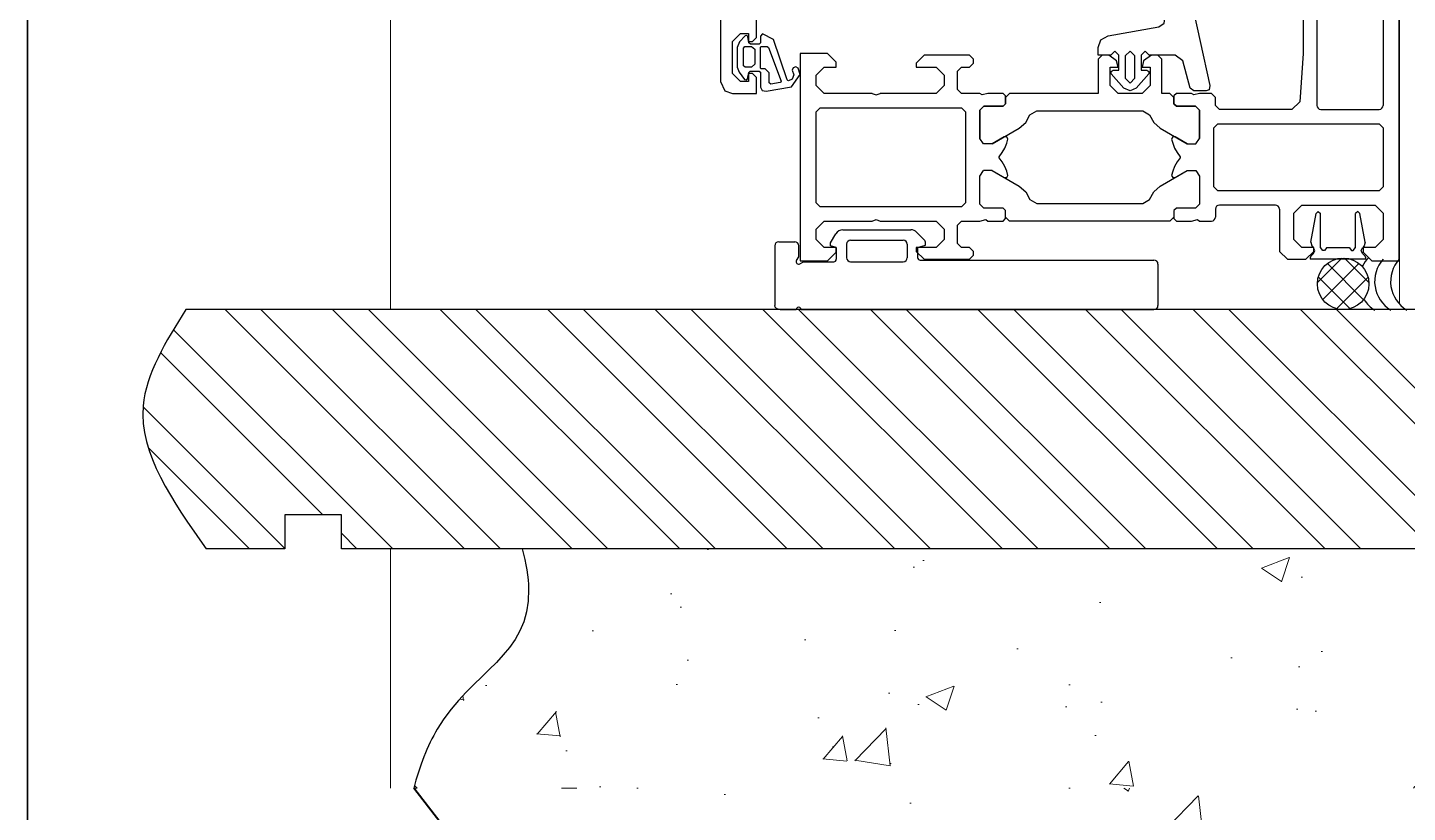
# Model space of a CAD drawing. Header units: millimetres. Extents: x 1251.1 to 1334.1, y 1577.6 to 1641.3.
# Drawn here: x 1271.7596 to 1271.9021, y 1598.16 to 1598.2412 of the extents above; entities that cross this region are included whole.
import ezdxf

# ---------------------------------------------------------------- set-up
doc = ezdxf.new("R2010")
doc.units = ezdxf.units.MM
doc.linetypes.add('AUSGEZOGEN', pattern=[0])
doc.linetypes.add('TRATTOPUNTO', pattern=[1, 0.5, -0.25, 0, -0.25])
for name, color, linetype in [('MONTANTI sezioni - windows structure section', 2, 'Continuous'), ('MURATURA', 140, 'Continuous'), ('STACCIONATA', 35, 'Continuous')]:
    doc.layers.add(name, color=color, linetype=linetype)
for name, color, linetype, lineweight in [('MURATURA sezioni - section wall', 7, 'Continuous', 40), ('PROIEZIONI - projections', 145, 'Continuous', 13), ('PROIEZIONI finissime - fine lines', 251, 'Continuous', 9), ('SEZIONI medie - small section', 2, 'Continuous', 25), ('TRATTEGGIO - hatch', 252, 'Continuous', 20)]:
    doc.layers.add(name, color=color, linetype=linetype, lineweight=lineweight)
doc.styles.get("Standard").update_dxf_attribs({"font": 'Arial.ttf'})

# ---------------------------------------------------------------- blocks, each defined once
blk = doc.blocks.new('224310')
at = {"layer": 'MONTANTI sezioni - windows structure section', "linetype": 'Continuous'}
for p, q in [((1.751989703984947, 1.731448867461154), (1.681982373984937, 1.541461677461143)), ((2.641989093984961, 2.421451307461211), (1.751989703984947, 1.731448867461154)), ((3.281988483984946, 2.651462287461186), (2.641989093984961, 2.421451307461211)), ((5.761984203984952, 2.651462287461186), (3.281988483984946, 2.651462287461186)), ((3.281988483984946, 1.651462287461186), (3.451986643984952, 1.851459237461199)), ((3.451986643984952, 1.851459237461199), (5.681982373984937, 1.851459237461199)), ((5.681982373984937, 1.851459237461199), (5.88197932398495, 1.681461067461214)), ((6.471990923984947, 2.361453747461155), (5.761984203984952, 2.651462287461186)), ((7.221990923984947, 1.651462287461186), (6.471990923984947, 2.361453747461155)), ((1.681982373984937, 1.541461677461143), (1.831991533984962, 1.381458017461227)), ((1.831991533984962, 1.381458017461227), (2.63197932398495, 1.19145557746117)), ((2.63197932398495, 1.19145557746117), (2.781988483984946, 1.031451917461254)), ((2.781988483984946, 1.031451917461254), (2.781988483984946, -0.09853771253881405)), ((3.281988483984946, 0.8514592374611993), (3.281988483984946, 1.651462287461186)), ((3.681982373984937, 0.4514500874611826), (3.281988483984946, 0.8514592374611993)), ((5.541982983984951, 0.4514500874611826), (3.681982373984937, 0.4514500874611826)), ((5.88197932398495, 0.8514592374611993), (5.541982983984951, 0.4514500874611826)), ((5.88197932398495, 1.681461067461214), (5.88197932398495, 0.8514592374611993)), ((6.181982373984937, 1.001453137461226), (6.331991533984962, 1.19145557746117)), ((6.181982373984937, -0.1185419825387726), (6.181982373984937, 1.001453137461226)), ((6.331991533984962, 1.19145557746117), (7.13197932398495, 1.321460457461171)), ((7.13197932398495, 1.321460457461171), (7.271978713984936, 1.44145557746117)), ((7.271978713984936, 1.44145557746117), (7.221990923984947, 1.651462287461186)), ((0.3619903139849612, -0.4785425925388154), (0.2819884839849465, -0.9585383225388568)), ((0.2819884839849465, -0.9585383225388568), (0.8419860339849379, -4.158550522538803)), ((0.7819884839849465, -0.2485468625387739), (0.3619903139849612, -0.4785425925388154)), ((2.651983593984937, -0.2485468625387739), (0.7819884839849465, -0.2485468625387739)), ((1.16197810398495, -1.55854442253883), (1.331991533984962, -1.348537712538814)), ((1.38197932398495, -2.748546862538774), (1.16197810398495, -1.55854442253883)), ((1.331991533984962, -1.348537712538814), (2.581991533984962, -1.348537712538814)), ((5.731985423984952, -1.278545642538802), (1.511984203984952, -2.848537712538814)), ((2.581991533984962, -1.348537712538814), (3.081991533984962, -0.848537712538814)), ((2.781988483984946, -0.09853771253881405), (2.651983593984937, -0.2485468625387739)), ((3.081991533984962, -0.318538932538786), (3.16197810398495, -0.2485468625387739)), ((3.081991533984962, -0.848537712538814), (3.081991533984962, -0.318538932538786)), ((3.16197810398495, -0.2485468625387739), (5.811987263984946, -0.2485468625387739)), ((5.88197932398495, -1.088543202538801), (5.731985423984952, -1.278545642538802)), ((5.811987263984946, -0.2485468625387739), (5.88197932398495, -0.3285486925387886)), ((5.88197932398495, -0.3285486925387886), (5.88197932398495, -1.088543202538801)), ((6.331991533984962, -0.2485468625387739), (6.181982373984937, -0.1185419825387726)), ((7.181982373984937, -0.2485468625387739), (6.331991533984962, -0.2485468625387739)), ((6.741979933984936, -1.888546252538845), (7.481985423984952, -0.4985468625387739)), ((7.481985423984952, -0.4985468625387739), (7.181982373984937, -0.2485468625387739)), ((1.41197810398495, -2.818538932538786), (1.38197932398495, -2.748546862538774)), ((1.511984203984952, -2.848537712538814), (1.41197810398495, -2.818538932538786)), ((1.691992143984947, -3.608547472538817), (6.741979933984936, -1.888546252538845)), ((0.8419860339849379, -4.158550522538803), (2.351980543984951, -5.248546862538774)), ((1.591986033984938, -3.768551132538846), (1.611990313984961, -3.688549302538831)), ((1.781988483984946, -4.238537102538828), (1.591986033984938, -3.768551132538846)), ((1.611990313984961, -3.688549302538831), (1.691992143984947, -3.608547472538817)), ((2.311987263984946, -4.448543812538787), (1.781988483984946, -4.238537102538828)), ((2.891989093984961, -4.248546862538774), (2.311987263984946, -4.448543812538787)), ((2.351980543984951, -5.248546862538774), (3.141989093984961, -4.978542592538815)), ((3.201986643984952, -4.368541982538773), (2.891989093984961, -4.248546862538774)), ((3.141989093984961, -4.978542592538815), (3.311987263984946, -4.678539542538829)), ((3.311987263984946, -4.678539542538829), (3.201986643984952, -4.368541982538773))]:
    blk.add_line(p, q, dxfattribs=at)
blk = doc.blocks.new('224068')
at = {"layer": 'MONTANTI sezioni - windows structure section', "linetype": 'AUSGEZOGEN'}
for p, q in [((-2.86, 19.72), (-3.88, 18.62)), ((-1.77, 19.77), (-2.86, 19.72)), ((-0.25, 18.82), (-1.77, 19.77)), ((-3.88, 18.62), (-8.51, -2.309999)), ((-2.58, 18.38), (-2.48, 18.68)), ((-2.45, 16.36), (-2.58, 18.38)), ((-2.48, 18.68), (-2.18, 18.79)), ((-2.18, 18.79), (-1.85, 18.48)), ((-1.85, 18.48), (-1.93, 16.67)), ((0.51, 15.39), (-0.25, 18.82)), ((-2.39, 14.34), (-2.45, 16.36)), ((-1.93, 16.67), (-0.53, 13.29)), ((-2.41, 12.32), (-2.39, 14.34)), ((0.18, 13.47), (0.38, 13.93)), ((0.38, 13.93), (0.51, 15.39)), ((-2.5, 10.3), (-2.41, 12.32)), ((-0.53, 13.29), (-0.17, 13.06)), ((-0.17, 13.06), (0.18, 13.47)), ((-2.66, 8.29), (-2.5, 10.3)), ((-2.9, 6.28), (-2.66, 8.29)), ((-2.78, 5.49), (-2.9, 6.280001)), ((-2.11, 5.04), (-2.78, 5.49)), ((4.26, 3.920001), (-2.11, 5.04)), ((5.15, 3.410001), (4.26, 3.920001)), ((-0.9000001, 1.5), (-0.4000001, 2)), ((-0.4000001, 2), (0.09999987, 1.5)), ((0.9000003000000001, 1.400001), (1.5, 2)), ((1.5, 2), (2.1, 1.4)), ((2.9, 1.5), (3.4, 2)), ((3.4, 2), (3.9, 1.5)), ((5.5, 2.440001), (5.15, 3.410001)), ((5.5, 1.5), (5.5, 2.440001)), ((-6.01, -2.63), (-5.1, 0.7600005)), ((-5.1, 0.7600005), (-4.14, 1.5)), ((-4.14, 1.5), (-0.9000001, 1.5)), ((0.09999987, 1.5), (0.09999987, -0.3999995)), ((0.9000004999999999, -1.399999), (0.9000004999999999, 1.4)), ((2.1, 1.4), (2.1, -1.399999)), ((2.9, -0.3999995), (2.9, 1.5)), ((3.9, 1.5), (5.5, 1.5)), ((-0.6000001, -0.3999995), (-0.8600001, -0.5499995)), ((-0.8600001, -0.5499995), (-0.8600001, -0.8499995000000001)), ((-0.8600001, -0.8499995000000001), (0.7399998999999999, -2.65)), ((0.09999987, -0.3999995), (-0.6000001, -0.3999995)), ((1.5, -2), (0.9000004999999999, -1.399999)), ((2.1, -1.399999), (1.5, -2)), ((2.26, -2.65), (3.86, -0.8499995000000001)), ((3.6, -0.3999995), (2.9, -0.3999995)), ((3.86, -0.5499995), (3.6, -0.3999995)), ((3.86, -0.8499995000000001), (3.86, -0.5499995)), ((-8.51, -2.309999), (-8.41, -2.849999)), ((-8.41, -2.849999), (-8.05, -3)), ((-8.05, -3), (-6.5, -3)), ((-6.5, -3), (-6.01, -2.63)), ((0.7399998999999999, -2.65), (1.5, -3)), ((1.5, -3), (2.26, -2.65))]:
    blk.add_line(p, q, dxfattribs=at)
at = {"layer": 'MONTANTI sezioni - windows structure section', "linetype": 'AUSGEZOGEN', "flags": 3}
blk.add_attdef('GRUPPE', (0, 0), '', height=1, dxfattribs=at)

msp = doc.modelspace()

# ---------------------------------------------------------------- hatches: boundary and pattern name
at = {"layer": 'TRATTEGGIO - hatch'}
h = msp.add_hatch(dxfattribs=at)
h.set_pattern_fill('AR-CONC', color=256, scale=0.004123137148598154, style=0)
h.set_pattern_definition([(49.99999999999999, (1269.402381825386, 1597.982252403281), (0.02957362104091462, -0.002587356589005836), [0.003092352861448615, -0.03401588147593477]), (355, (1269.402381825386, 1597.982252403281), (-0.005720907780372959, 0.03101391329341828), [0.002473882289158893, -0.02721270518074783]), (100.4513999999999, (1269.404846293728, 1597.982036790421), (0.02385273522557631, 0.02842653787584017), [0.002628095452477041, -0.02890905088433763]), (46.18420000000002, (1269.402381825386, 1597.990498677578), (0.04400381214097243, -0.006824575967793248), [0.004638529292172907, -0.05102382221390202]), (96.63559999999981, (1269.406048809358, 1597.989929960613), (0.03853742522657116, 0.04016421580622951), [0.003942143302409671, -0.043363569399636]), (351.1842, (1269.402381825386, 1597.990498677578), (0.03853739387361468, 0.04016424590615666), [0.003710823433738339, -0.04081905777112173]), (21, (1269.406504962535, 1597.988437109004), (0.02461129640849843, -0.01660052904829637), [0.003092352861448615, -0.03401588147593477]), (326.0000000000001, (1269.406504962535, 1597.988437109004), (0.01003222483869363, 0.02989893089040304), [0.002473882289158892, -0.02721270518074781]), (71.4514, (1269.408555903022, 1597.987053730273), (0.0346435313299713, 0.01329837472540619), [0.002628095452477046, -0.02890905088433767]), (37.49999999999999, (1269.402381825386, 1597.982252403281), (0.0005013675118029994, 0.01372567015271884), [0, -0.02688285420885995, 0, -0.02762501889560763, 0, -0.02731578360946276]), (7.499999999999998, (1269.402381825386, 1597.982252403281), (0.01084671782492256, 0.01626213581104352), [0, -0.01575038390764495, 0, -0.02626438363657024, 0, -0.01041092130021034]), (327.5, (1269.393187229545, 1597.982252403281), (0.02201023117337626, -0.0009299682952988782), [0, -0.01030784287149539, 0, -0.03216046975906561, 0, -0.04267446948799089]), (317.5, (1269.389064092396, 1597.982252403281), (0.02404556559364246, 0.004127465714141408), [0, -0.013400195732944, 0, -0.02135785042973843, 0, -0.03030505804219643])])
edge = h.paths.add_edge_path()
edge.add_spline(control_points=[(1271.799588465797, 1598.162829928158), (1271.800178444052, 1598.165000719064), (1271.803807774775, 1598.174154926001), (1271.812645607647, 1598.176565603046), (1271.811112773898, 1598.185770907076), (1271.810730905055, 1598.187274967384)], knot_values=[25.95911823359967, 25.95911823359967, 25.95911823359967, 25.95911823359967, 31.77459996535403, 52.7166383466007, 56.51446597499052, 56.51446597499052, 56.51446597499052, 56.51446597499052], degree=3, periodic=0)
edge.add_line((1271.810730905055, 1598.187274967384), (1271.904737321631, 1598.187274967384))
edge.add_line((1271.904737321631, 1598.187274967384), (1271.904737321631, 1598.162536144492))
edge.add_line((1271.904737321631, 1598.162536144492), (1271.799882249464, 1598.162536144492))
edge.add_line((1271.799882249464, 1598.162536144492), (1271.799588465797, 1598.162829928158))
h = msp.add_hatch(dxfattribs=at)
h.set_pattern_fill('AR-CONC', color=256, scale=0.0001649254859439261, style=0)
h.set_pattern_definition([(49.99999999999999, (1271.195557470826, 1598.349450511017), (0.03004689506569929, -0.002628761428005397), [0.003141830507231793, -0.03456013557954972]), (355, (1271.195557470826, 1598.349450511017), (-0.005812440200074101, 0.03151010967015869), [0.002513464405785436, -0.02764810846363978]), (100.4509999999999, (1271.198061369553, 1598.34923144874), (0.02423456349307451, 0.02888120483565244), [0.002670143617432164, -0.0293715797917538]), (46.18420000000002, (1271.195557470826, 1598.357828725703), (0.04470784254834795, -0.006933851364518926), [0.004712745760847673, -0.05184020336932441]), (96.63559999999981, (1271.19928312106, 1598.357250909263), (0.03915400873448994, 0.04080678004011242), [0.00400521542614823, -0.04405736968763056]), (351.1840000000001, (1271.195557470826, 1598.357828725703), (0.03915406997918928, 0.04080670779789227), [0.003770196608678152, -0.04147216269545967]), (21, (1271.199746578169, 1598.355734172031), (0.02500515773318056, -0.01686619033668463), [0.003141830507231793, -0.03456013557954972]), (326.0000000000001, (1271.199746578169, 1598.355734172031), (0.01019272955755599, 0.03037728981774691), [0.002513464405785434, -0.02764810846363977]), (71.4514, (1271.201830329221, 1598.354328660547), (0.03519781844871021, 0.01351116711873589), [0.002670143617432165, -0.02937157979175381]), (37.49999999999999, (1271.195557470826, 1598.349450511017), (0.0005093893919918452, 0.01394528087516234), [0, -0.02731297987620172, 0, -0.02806701919793735, 0, -0.02775283614721417]), (7.499999999999998, (1271.195557470826, 1598.349450511017), (0.01102026531012132, 0.01652232998402021), [0, -0.01600239005016727, 0, -0.02668461377475536, 0, -0.01057749604101371]), (327.5, (1271.186215761451, 1598.349450511017), (0.02236234479732243, -0.0009448158868400186), [0, -0.01047276835743931, 0, -0.03267503727521065, 0, -0.04335726099979875]), (317.5, (1271.182026654108, 1598.349450511017), (0.024430277222565, 0.004193476389521329), [0, -0.0136145988646711, 0, -0.02169957603661425, 0, -0.03078993897087157])])
edge = h.paths.add_edge_path()
edge.add_line((1272.005187182286, 1598.162536144492), (1272.005187182286, 1598.091257829112))
edge.add_spline(control_points=[(1272.005187182286, 1598.091257829112), (1271.990201892394, 1598.101856825396), (1271.94394316615, 1598.134575316066), (1271.853127527111, 1598.093988459278), (1271.813950182508, 1598.144075110075), (1271.799510121223, 1598.162536144492)], knot_values=[0, 0, 0, 0, 64.66447871797725, 199.6155189635813, 278.391400156254, 278.391400156254, 278.391400156254, 278.391400156254], degree=3, periodic=0)
edge.add_line((1271.799510121223, 1598.162536144492), (1272.005187182286, 1598.162536144492))

# ---------------------------------------------------------------- linework, layer by layer
at = {"layer": 'MONTANTI sezioni - windows structure section'}
for p, q in [((1271.831190763156, 1598.273943533635), (1271.831190763156, 1598.235598332985)), ((1271.901284126141, 1598.217044266152), (1271.901284126141, 1598.258687951353)), ((1271.8927904611, 1598.25720363204), (1271.8927904611, 1598.233124501031)), ((1271.899634871282, 1598.25720363204), (1271.899634871282, 1598.233124501031)), ((1271.891388596985, 1598.251596150418), (1271.891388596985, 1598.238484579324)), ((1271.83490158659, 1598.240133783849), (1271.83490158659, 1598.242607666138)), ((1271.8324277043, 1598.239721470134), (1271.83325233173, 1598.240546097564)), ((1271.8324277043, 1598.23642301075), (1271.8324277043, 1598.239721470134)), ((1271.83325233173, 1598.240546147899), (1271.83407695916, 1598.240546147899)), ((1271.83407695916, 1598.240546147899), (1271.83407695916, 1598.239721520469)), ((1271.83407695916, 1598.239721520469), (1271.834489272875, 1598.239721520469)), ((1271.834489272875, 1598.239721520469), (1271.83490158659, 1598.240133783849)), ((1271.842240809727, 1598.238484579324), (1271.839437081496, 1598.238484579324)), ((1271.839437081496, 1598.238484579324), (1271.839437081496, 1598.217044266152)), ((1271.84314790493, 1598.237577484113), (1271.842240809727, 1598.238484579324)), ((1271.852218806657, 1598.238319668937), (1271.851394179227, 1598.237495041508)), ((1271.856919167908, 1598.238319668937), (1271.852218794073, 1598.238319668937)), ((1271.857331481622, 1598.237907355223), (1271.856919167908, 1598.238319668937)), ((1271.857331481622, 1598.237495041508), (1271.857331481622, 1598.237907355223)), ((1271.870607988271, 1598.238319668937), (1271.870195674556, 1598.237907355223)), ((1271.870195674556, 1598.237907355223), (1271.870195674556, 1598.234361467335)), ((1271.871292417971, 1598.238319668937), (1271.870607975696, 1598.238319668937)), ((1271.872092307584, 1598.23770942752), (1271.871292417971, 1598.238319668937)), ((1271.875695938003, 1598.238319668937), (1271.874896048391, 1598.237709452688)), ((1271.876380367703, 1598.238319668937), (1271.875695925419, 1598.238319668937)), ((1271.876792681418, 1598.237907355223), (1271.876380367703, 1598.238319668937)), ((1271.876792681418, 1598.234361442176), (1271.876792681418, 1598.237907355223)), ((1271.891388596985, 1598.238484579324), (1271.891034013235, 1598.233479109949)), ((1271.83325233173, 1598.235598383321), (1271.8324277043, 1598.23642301075)), ((1271.834489272875, 1598.23642301075), (1271.83407695916, 1598.23642301075)), ((1271.83407695916, 1598.23642301075), (1271.83407695916, 1598.235598383321)), ((1271.83490158659, 1598.236010697035), (1271.834489272875, 1598.23642301075)), ((1271.841086336356, 1598.236258100363), (1271.841910963786, 1598.237082727793)), ((1271.841910963786, 1598.237082727793), (1271.84314790493, 1598.237082727793)), ((1271.84314790493, 1598.237082727793), (1271.84314790493, 1598.237577509281)), ((1271.851394179227, 1598.237495041508), (1271.851394179227, 1598.237082727793)), ((1271.851394179227, 1598.237082727793), (1271.853455747802, 1598.237082727793)), ((1271.853455747802, 1598.237082727793), (1271.854280375231, 1598.236258100363)), ((1271.855682226763, 1598.236670414078), (1271.856094540478, 1598.237082727793)), ((1271.855682226763, 1598.234773755891), (1271.855682226763, 1598.236670414078)), ((1271.856094540478, 1598.237082727793), (1271.856919167908, 1598.237082727793)), ((1271.856919167908, 1598.237082727793), (1271.857331481622, 1598.237495041508)), ((1271.871432615701, 1598.235186069606), (1271.871432615701, 1598.237082727793)), ((1271.871432615701, 1598.237082727793), (1271.87225724313, 1598.237082727793)), ((1271.87225724313, 1598.237082727793), (1271.872092307584, 1598.237709452688)), ((1271.874896048391, 1598.23770942752), (1271.874731112844, 1598.237082727793)), ((1271.874731112844, 1598.237082727793), (1271.875555740274, 1598.237082727793)), ((1271.875555740274, 1598.237082727793), (1271.875555740274, 1598.235186094765)), ((1271.831190763156, 1598.235598332985), (1271.831652552504, 1598.234633532985)), ((1271.83407695916, 1598.235598383321), (1271.83325233173, 1598.235598383321)), ((1271.83490158659, 1598.234361442176), (1271.83490158659, 1598.236010697035)), ((1271.841086336356, 1598.235186069606), (1271.841086336356, 1598.236258100363)), ((1271.841910963786, 1598.234361442176), (1271.841086336356, 1598.235186069606)), ((1271.854280375231, 1598.235186069606), (1271.853455747802, 1598.234361442176)), ((1271.854280375231, 1598.236258100363), (1271.854280375231, 1598.235186094765)), ((1271.87225724313, 1598.234361442176), (1271.871432615701, 1598.235186069606)), ((1271.875555740274, 1598.235186069606), (1271.874731112844, 1598.234361442176)), ((1271.831652552504, 1598.234633583321), (1271.8324277043, 1598.234361492503)), ((1271.8324277043, 1598.234361442176), (1271.83490158659, 1598.234361442176)), ((1271.846858728364, 1598.234361442176), (1271.841910963786, 1598.234361442176)), ((1271.846858728364, 1598.234361467335), (1271.847265977782, 1598.234200225879)), ((1271.847265977782, 1598.234200225879), (1271.847683355794, 1598.234361467335)), ((1271.853455747802, 1598.234361442176), (1271.847683355794, 1598.234361442176)), ((1271.856094540478, 1598.234361442176), (1271.855682226763, 1598.234773755891)), ((1271.857991186081, 1598.234361442176), (1271.856094540478, 1598.234361442176)), ((1271.858213839017, 1598.234196531789), (1271.857991186081, 1598.234361467335)), ((1271.858815813511, 1598.234361442176), (1271.858213839017, 1598.234196531789)), ((1271.860382613181, 1598.234361442176), (1271.858815826095, 1598.234361442176)), ((1271.860629991341, 1598.234114064008), (1271.860382613181, 1598.234361467335)), ((1271.861042305056, 1598.234361442176), (1271.860629991341, 1598.233949128461)), ((1271.860629991341, 1598.233289436578), (1271.860629991341, 1598.234114064008)), ((1271.860629991341, 1598.233949128461), (1271.860629991341, 1598.233289436578)), ((1271.870195674556, 1598.234361442176), (1271.861042305056, 1598.234361442176)), ((1271.874731112844, 1598.234361442176), (1271.872257230555, 1598.234361442176)), ((1271.877617308848, 1598.234361442176), (1271.876792681418, 1598.234361442176)), ((1271.878029622563, 1598.233949128461), (1271.877617308848, 1598.234361442176)), ((1271.878029622563, 1598.234114064008), (1271.878029622563, 1598.233289436578)), ((1271.878029622563, 1598.233289436578), (1271.878029622563, 1598.233949153621)), ((1271.878277025891, 1598.234361442176), (1271.878029635139, 1598.234114064008)), ((1271.879843812969, 1598.234361442176), (1271.878277025891, 1598.234361442176)), ((1271.880066453321, 1598.234196531789), (1271.879843800385, 1598.234361467335)), ((1271.880668440398, 1598.234361442176), (1271.880066453321, 1598.234196531789)), ((1271.881905381543, 1598.234361442176), (1271.880668440398, 1598.234361442176)), ((1271.882317695258, 1598.233949128461), (1271.881905381543, 1598.234361442176)), ((1271.882317695258, 1598.233124501031), (1271.882317695258, 1598.233949128461)), ((1271.891034013235, 1598.233479109949), (1271.890209385805, 1598.232712212476)), ((1271.841086336356, 1598.232464809148), (1271.841498650071, 1598.232877122863)), ((1271.841086336356, 1598.223064061488), (1271.841086336356, 1598.232464809148)), ((1271.841498650071, 1598.232877122863), (1271.856094553061, 1598.232877122863)), ((1271.856094540478, 1598.232877122863), (1271.856506854193, 1598.232464809148)), ((1271.856506854193, 1598.232464809148), (1271.856506854193, 1598.223064061488)), ((1271.857991186081, 1598.232629719535), (1271.858403499796, 1598.23304203325)), ((1271.858403499796, 1598.23304203325), (1271.857991186081, 1598.232629719535)), ((1271.857991186081, 1598.229710556559), (1271.857991186081, 1598.232629719535)), ((1271.857991186081, 1598.232629719535), (1271.857991186081, 1598.229710531391)), ((1271.858403499796, 1598.23304203325), (1271.860382613181, 1598.23304203325)), ((1271.860382613181, 1598.23304203325), (1271.85840351238, 1598.23304203325)), ((1271.860629991341, 1598.233289436578), (1271.860382613181, 1598.233042058418)), ((1271.860382613181, 1598.23304203325), (1271.860630003925, 1598.233289411418)), ((1271.862716297732, 1598.231335073602), (1271.863145107517, 1598.232134963215)), ((1271.863145107517, 1598.232134963215), (1271.863854287609, 1598.232547276929)), ((1271.863854287609, 1598.232547276929), (1271.87480533887, 1598.232547276929)), ((1271.87480533887, 1598.232547276929), (1271.875514518963, 1598.232134963215)), ((1271.875514518963, 1598.232134963215), (1271.875943316172, 1598.231335073602)), ((1271.878029622563, 1598.233289436578), (1271.878277000723, 1598.233042058418)), ((1271.878277025891, 1598.23304203325), (1271.878029635139, 1598.233289411418)), ((1271.878277025891, 1598.23304203325), (1271.880256126684, 1598.23304203325)), ((1271.880256126684, 1598.23304203325), (1271.878277025891, 1598.23304203325)), ((1271.880256126684, 1598.23304203325), (1271.880668440398, 1598.232629719535)), ((1271.880668440398, 1598.232629719535), (1271.880256126684, 1598.23304203325)), ((1271.880668440398, 1598.232629719535), (1271.880668440398, 1598.229710531391)), ((1271.880668440398, 1598.229710556559), (1271.880668440398, 1598.232629719535)), ((1271.882730008973, 1598.232712187317), (1271.882317695258, 1598.233124501031)), ((1271.890209385805, 1598.232712187317), (1271.882730008973, 1598.232712187317)), ((1271.893202774815, 1598.232712187317), (1271.899222557567, 1598.232712187317)), ((1271.859252865043, 1598.22913330729), (1271.862056605857, 1598.230749570002)), ((1271.862056605857, 1598.230749595169), (1271.862716310316, 1598.231335073602)), ((1271.875943316172, 1598.231335073602), (1271.876603008047, 1598.230749595169)), ((1271.876603033214, 1598.230749595169), (1271.879406761437, 1598.22913330729)), ((1271.882152772287, 1598.230815554289), (1271.882565086002, 1598.231227868003)), ((1271.882152772287, 1598.224713316347), (1271.882152772287, 1598.230815554289)), ((1271.882565086002, 1598.231227868003), (1271.899222557567, 1598.231227868003)), ((1271.899222557567, 1598.231227868003), (1271.899634871282, 1598.230815554289)), ((1271.899634871282, 1598.230815554289), (1271.899634871282, 1598.224713316347)), ((1271.85836226591, 1598.22913330729), (1271.857991186081, 1598.229710556559)), ((1271.860506302257, 1598.229858983452), (1271.859252865043, 1598.22913330729)), ((1271.860753680425, 1598.229858983452), (1271.860506289681, 1598.229858983452)), ((1271.860564032222, 1598.228712739244), (1271.860761947332, 1598.229199266409)), ((1271.860877382085, 1598.229644572272), (1271.860753680425, 1598.229858983452)), ((1271.860761934748, 1598.229199291577), (1271.860877382085, 1598.229644597431)), ((1271.877905933479, 1598.229858983452), (1271.877782244394, 1598.229644572272)), ((1271.877782244394, 1598.229644572272), (1271.877897691732, 1598.229199291577)), ((1271.877897691732, 1598.229199291577), (1271.87809560685, 1598.228712764412)), ((1271.878153336806, 1598.229858983452), (1271.877905958646, 1598.229858983452)), ((1271.879406761437, 1598.22913330729), (1271.878153336806, 1598.229858983452)), ((1271.88029736057, 1598.22913330729), (1271.880668440398, 1598.229710556559)), ((1271.859252865043, 1598.22913330729), (1271.85836226591, 1598.22913330729)), ((1271.859986782952, 1598.227813898364), (1271.8603001454, 1598.22824272074)), ((1271.859986782952, 1598.227714947104), (1271.859986782952, 1598.227813898364)), ((1271.8603001454, 1598.22824272074), (1271.860564019638, 1598.228712739244)), ((1271.87809560685, 1598.228712739244), (1271.878359493664, 1598.228242695573)), ((1271.878359493664, 1598.22824272074), (1271.878672856112, 1598.227813898364)), ((1271.878672843528, 1598.227813898364), (1271.878672843528, 1598.227714947104)), ((1271.879406761437, 1598.22913330729), (1271.88029736057, 1598.22913330729)), ((1271.857991186081, 1598.225818314077), (1271.85836226591, 1598.226395538178)), ((1271.859252865043, 1598.226395538178), (1271.85836226591, 1598.226395538178)), ((1271.859252865043, 1598.226395538178), (1271.860506302257, 1598.225669862016)), ((1271.859252865043, 1598.226395538178), (1271.862056605857, 1598.224779275467)), ((1271.8603001454, 1598.227286149895), (1271.859986782952, 1598.227714947104)), ((1271.860564032222, 1598.226816106224), (1271.860300157983, 1598.227286149895)), ((1271.860761934748, 1598.226329579059), (1271.860564032222, 1598.226816106224)), ((1271.876603033214, 1598.224779275467), (1271.879406761437, 1598.226395538178)), ((1271.87809560685, 1598.226816106224), (1271.877897704316, 1598.226329579059)), ((1271.878359493664, 1598.227286149895), (1271.87809560685, 1598.226816106224)), ((1271.878153336806, 1598.225669862016), (1271.879406774021, 1598.226395538178)), ((1271.878672843528, 1598.227714947104), (1271.878359493664, 1598.227286149895)), ((1271.879406761437, 1598.226395538178), (1271.88029736057, 1598.226395538178)), ((1271.879406761437, 1598.226395538178), (1271.88029736057, 1598.226395538178)), ((1271.88029736057, 1598.226395538178), (1271.880668440398, 1598.225818288917)), ((1271.88029736057, 1598.226395538178), (1271.880668440398, 1598.225818288917)), ((1271.857991186081, 1598.222899125933), (1271.857991186081, 1598.225818314077)), ((1271.857991186081, 1598.222899125933), (1271.857991186081, 1598.225818314077)), ((1271.860506302257, 1598.225669862016), (1271.860753680425, 1598.225669862016)), ((1271.860753680425, 1598.225669862016), (1271.860877369501, 1598.225884273204)), ((1271.860877382085, 1598.225884273204), (1271.860761934748, 1598.226329579059)), ((1271.877897691732, 1598.226329579059), (1271.877782244394, 1598.225884273204)), ((1271.877782244394, 1598.225884273204), (1271.877905933479, 1598.225669862016)), ((1271.877905933479, 1598.225669862016), (1271.878153324223, 1598.225669862016)), ((1271.880668440398, 1598.225818314077), (1271.880668440398, 1598.222899125933)), ((1271.880668440398, 1598.225818314077), (1271.880668440398, 1598.222899125933)), ((1271.862056605857, 1598.224779275467), (1271.862716310316, 1598.224193797034)), ((1271.862716297732, 1598.224193797034), (1271.863145107517, 1598.223393907421)), ((1271.875514518963, 1598.223393907421), (1271.875943316172, 1598.224193797034)), ((1271.875943316172, 1598.224193797034), (1271.876603008047, 1598.224779275467)), ((1271.882565086002, 1598.224301002633), (1271.882152772287, 1598.224713316347)), ((1271.899222557567, 1598.224301002633), (1271.882565086002, 1598.224301002633)), ((1271.899634871282, 1598.224713316347), (1271.899222557567, 1598.224301002633)), ((1271.841498650071, 1598.222651747773), (1271.841086336356, 1598.223064061488)), ((1271.856094540478, 1598.222651747773), (1271.841498637487, 1598.222651747773)), ((1271.856506854193, 1598.223064061488), (1271.856094540478, 1598.222651747773)), ((1271.858403499796, 1598.222486812218), (1271.857991186081, 1598.222899125933)), ((1271.858403499796, 1598.222486812218), (1271.857991186081, 1598.222899125933)), ((1271.860382613181, 1598.222486812218), (1271.85840351238, 1598.222486812218)), ((1271.860382613181, 1598.222486812218), (1271.85840351238, 1598.222486812218)), ((1271.860629991341, 1598.222239434058), (1271.860382613181, 1598.222486812218)), ((1271.860629991341, 1598.222239434058), (1271.860382613181, 1598.222486812218)), ((1271.860629991341, 1598.221414806628), (1271.860629991341, 1598.222239434058)), ((1271.860629991341, 1598.221579717015), (1271.860629991341, 1598.222239434058)), ((1271.863145107517, 1598.223393907421), (1271.863854287609, 1598.222981593706)), ((1271.863854287609, 1598.222981593706), (1271.87480533887, 1598.222981593706)), ((1271.87480533887, 1598.222981593706), (1271.875514518963, 1598.223393907421)), ((1271.878029622563, 1598.222239434058), (1271.878029622563, 1598.221579717015)), ((1271.878029622563, 1598.222239434058), (1271.878029622563, 1598.221414806628)), ((1271.878277025891, 1598.222486812218), (1271.878029635139, 1598.222239434058)), ((1271.878277025891, 1598.222486812218), (1271.878029635139, 1598.222239434058)), ((1271.880256126684, 1598.222486812218), (1271.878277025891, 1598.222486812218)), ((1271.880256126684, 1598.222486812218), (1271.878277025891, 1598.222486812218)), ((1271.880668440398, 1598.222899125933), (1271.880256126684, 1598.222486812218)), ((1271.880668440398, 1598.222899125933), (1271.880256126684, 1598.222486812218)), ((1271.882317695258, 1598.222404344445), (1271.882317695258, 1598.221579717015)), ((1271.888502400981, 1598.22281665816), (1271.882730008973, 1598.22281665816)), ((1271.888914714696, 1598.222404344445), (1271.888914714696, 1598.218033829128)), ((1271.890399046584, 1598.22199203073), (1271.891223674014, 1598.22281665816)), ((1271.891223674014, 1598.22281665816), (1271.898810243852, 1598.22281665816)), ((1271.892703877735, 1598.221934307457), (1271.892926527141, 1598.222156956039)), ((1271.892926527141, 1598.222156956039), (1271.893157422822, 1598.221934307457)), ((1271.897016679193, 1598.222156956039), (1271.896785783513, 1598.221934307457)), ((1271.897239328599, 1598.221934307457), (1271.897016679193, 1598.222156956039)), ((1271.898810243852, 1598.22281665816), (1271.899634871282, 1598.22199203073)), ((1271.841086336356, 1598.220342775871), (1271.841910963786, 1598.221167403301)), ((1271.841910963786, 1598.221167403301), (1271.846858728364, 1598.221167403301)), ((1271.846858728364, 1598.221167403301), (1271.847265977782, 1598.221328644756)), ((1271.847265977782, 1598.221328644756), (1271.847683355794, 1598.221167403301)), ((1271.847683355794, 1598.221167403301), (1271.853455747802, 1598.221167403301)), ((1271.853455747802, 1598.221167403301), (1271.854280375231, 1598.220342775871)), ((1271.855682226763, 1598.220755089586), (1271.856094540478, 1598.221167403301)), ((1271.855682226763, 1598.218858456558), (1271.855682226763, 1598.220755089586)), ((1271.856094540478, 1598.221167403301), (1271.857991186081, 1598.221167403301)), ((1271.857991186081, 1598.221167403301), (1271.858593160584, 1598.221332338847)), ((1271.858593160584, 1598.221332338847), (1271.858815813511, 1598.221167403301)), ((1271.858815813511, 1598.221167403301), (1271.860382613181, 1598.221167403301)), ((1271.860382613181, 1598.221167403301), (1271.860630003925, 1598.221414806628)), ((1271.861042305056, 1598.221167403301), (1271.860629991341, 1598.221579717015)), ((1271.877617308848, 1598.221167403301), (1271.861042292472, 1598.221167403301)), ((1271.878029622563, 1598.221579717015), (1271.877617308848, 1598.221167403301)), ((1271.878029622563, 1598.221414806628), (1271.878277000723, 1598.221167403301)), ((1271.878277025891, 1598.221167403301), (1271.879843812969, 1598.221167403301)), ((1271.879843812969, 1598.221167403301), (1271.880445800055, 1598.221332338847)), ((1271.880445800055, 1598.221332338847), (1271.880668452982, 1598.221167403301)), ((1271.880668440398, 1598.221167403301), (1271.881905368959, 1598.221167403301)), ((1271.890399046584, 1598.219270770273), (1271.890399046584, 1598.22199203073)), ((1271.89217611618, 1598.218990386708), (1271.892703877735, 1598.221934307457)), ((1271.893157422822, 1598.21844613343), (1271.893157422822, 1598.221934307457)), ((1271.896785783513, 1598.21844613343), (1271.896785783513, 1598.221934307457)), ((1271.897767090154, 1598.218990387533), (1271.897239328599, 1598.221934307457)), ((1271.899634871282, 1598.22199203073), (1271.899634871282, 1598.219270770273)), ((1271.841086336356, 1598.219270770273), (1271.841086336356, 1598.220342775871)), ((1271.841910963786, 1598.218446142843), (1271.841086336356, 1598.219270770273)), ((1271.842570539864, 1598.21891418767), (1271.84310944296, 1598.219847744261)), ((1271.84382356784, 1598.220260057976), (1271.850866956456, 1598.220260057976)), ((1271.852262805781, 1598.219205775105), (1271.851450056284, 1598.220018531198)), ((1271.854280375231, 1598.219270770273), (1271.853455747802, 1598.218446142843)), ((1271.854280375231, 1598.220342775871), (1271.854280375231, 1598.219270770273)), ((1271.891223674014, 1598.218446142843), (1271.890399046584, 1598.219270770273)), ((1271.899634871282, 1598.219270770273), (1271.898810243852, 1598.218446142843)), ((1271.836798153628, 1598.218610809713), (1271.836798153628, 1598.21242610399)), ((1271.837210467343, 1598.219023123428), (1271.838859722202, 1598.219023123428)), ((1271.839272035917, 1598.217456329662), (1271.839272035917, 1598.218610809713)), ((1271.84314790493, 1598.218446142843), (1271.841910963786, 1598.218446142843)), ((1271.842240809727, 1598.217044266152), (1271.84314790493, 1598.217951361355)), ((1271.842570539864, 1598.218600585982), (1271.842570539864, 1598.21891418767)), ((1271.843147700725, 1598.218445880104), (1271.842570539864, 1598.218600585982)), ((1271.843147700725, 1598.218445880104), (1271.843147700725, 1598.217208938959)), ((1271.84314790493, 1598.217951361355), (1271.84314790493, 1598.218446142843)), ((1271.844219800496, 1598.218775732725), (1271.844219800496, 1598.217373950207)), ((1271.84463211421, 1598.21918804644), (1271.850074654422, 1598.21918804644)), ((1271.850486968137, 1598.218775732725), (1271.850486968137, 1598.217373950207)), ((1271.853455747802, 1598.218446142843), (1271.851394179227, 1598.218446142843)), ((1271.851394179227, 1598.218446142843), (1271.851394179227, 1598.218033829128)), ((1271.851394179227, 1598.218033829128), (1271.852218806657, 1598.217209201698)), ((1271.851558898034, 1598.218445880104), (1271.852383532061, 1598.218666796968)), ((1271.851558898034, 1598.218445880104), (1271.851558898034, 1598.217373861972)), ((1271.852383532061, 1598.218666796968), (1271.852383532061, 1598.21891418767)), ((1271.856094540478, 1598.218446142843), (1271.855682226763, 1598.218858456558)), ((1271.856919167908, 1598.218446142843), (1271.856094540478, 1598.218446142843)), ((1271.857331481622, 1598.218033829128), (1271.856919167908, 1598.218446142843)), ((1271.857331481622, 1598.217621515413), (1271.857331481622, 1598.218033829128)), ((1271.888914714696, 1598.218033829128), (1271.889739342125, 1598.217209201698)), ((1271.892460615159, 1598.218446142843), (1271.891223674014, 1598.218446142843)), ((1271.891635987729, 1598.217209201698), (1271.892460615159, 1598.218033829128)), ((1271.892159623632, 1598.217530796982), (1271.892456489506, 1598.217827662857)), ((1271.89217611618, 1598.218982141259), (1271.892283317746, 1598.218586320093)), ((1271.892283317746, 1598.218586320093), (1271.892456489506, 1598.218413148332)), ((1271.892580183621, 1598.218124528732), (1271.892456489506, 1598.218413148332)), ((1271.892456489506, 1598.217827662857), (1271.892580183621, 1598.218124528732)), ((1271.892460615159, 1598.218033829128), (1271.892460615159, 1598.218446142843)), ((1271.893413057325, 1598.218124528732), (1271.893157422822, 1598.21844613343)), ((1271.893561490262, 1598.218124528732), (1271.893413057325, 1598.218124528732)), ((1271.893817124766, 1598.21844613343), (1271.893561490262, 1598.218124528732)), ((1271.893817124766, 1598.21844613343), (1271.896126081569, 1598.21844613343)), ((1271.896126081569, 1598.21844613343), (1271.896381716072, 1598.218124528732)), ((1271.896381716072, 1598.218124528732), (1271.896530149009, 1598.218124528732)), ((1271.896530149009, 1598.218124528732), (1271.896785783513, 1598.21844613343)), ((1271.897363022713, 1598.218124527907), (1271.897486716828, 1598.218413147508)), ((1271.897486716828, 1598.217827662033), (1271.897363022713, 1598.218124527907)), ((1271.897659888588, 1598.218586319268), (1271.897486716828, 1598.218413147508)), ((1271.897783582702, 1598.217530796982), (1271.897486716828, 1598.217827662857)), ((1271.897573302708, 1598.218446142843), (1271.897573302708, 1598.217951361355)), ((1271.898810243852, 1598.218446142843), (1271.897573302708, 1598.218446142843)), ((1271.897573302708, 1598.217951361355), (1271.898480397919, 1598.217044266152)), ((1271.897767090154, 1598.218982141259), (1271.897659888588, 1598.218586320093)), ((1271.839057712774, 1598.21708524402), (1271.839271954279, 1598.217456248024)), ((1271.839395650043, 1598.216747313349), (1271.839766729088, 1598.216961548257)), ((1271.839437081496, 1598.217044266152), (1271.842240809727, 1598.217044266152)), ((1271.839766811551, 1598.216961548257), (1271.842900310022, 1598.216961548257)), ((1271.84463211421, 1598.216961548257), (1271.850074654422, 1598.216961548257)), ((1271.851806295334, 1598.217126477866), (1271.875967953241, 1598.217126477866)), ((1271.852218806657, 1598.217209201698), (1271.856919180491, 1598.217209201698)), ((1271.856919167908, 1598.217209201698), (1271.857331481622, 1598.217621515413)), ((1271.876380266956, 1598.216714164151), (1271.876380266956, 1598.212426179031)), ((1271.889739342125, 1598.217209201698), (1271.891635987729, 1598.217209201698)), ((1271.892159623632, 1598.217530796982), (1271.892085407163, 1598.217357625222)), ((1271.892085407163, 1598.217357625222), (1271.892085407163, 1598.217209192285)), ((1271.897857799171, 1598.217209192285), (1271.892085407163, 1598.217209192285)), ((1271.897857799171, 1598.217357625222), (1271.897783582702, 1598.217530796982)), ((1271.897857799171, 1598.217209192285), (1271.897857799171, 1598.217357625222)), ((1271.898480397919, 1598.217044266152), (1271.901284126141, 1598.217044266152)), ((1271.836842025456, 1598.212268352763), (1271.836798071165, 1598.212426105639)), ((1271.836967202251, 1598.212134513257), (1271.836842025456, 1598.212268352763)), ((1271.837154390204, 1598.212045211054), (1271.836967202251, 1598.212134513257)), ((1271.837375307892, 1598.212013790275), (1271.837154390204, 1598.212045211054)), ((1271.837375308717, 1598.212013790275), (1271.839024563576, 1598.212013790275)), ((1271.839519338385, 1598.212013790275), (1271.875967874902, 1598.212013790275))]:
    msp.add_line(p, q, dxfattribs=at)
msp.add_circle((1271.895506770179, 1598.214673134445), 0.002662304709085249, dxfattribs=at)
for centre, radius, start, end in [((1271.893202774815, 1598.233124501031), 0.000412313714859909, 180, 270), ((1271.899222557567, 1598.233124501031), 0.000412313714859909, 270, 7.016709298534877e-15), ((1271.882730008973, 1598.222404344445), 0.000412313714859909, 90, 180), ((1271.888502400981, 1598.222404344445), 0.000412313714859909, 7.016709298534877e-15, 90), ((1271.881905381543, 1598.221579717015), 0.000412313714859909, 270, 7.016709298534877e-15), ((1271.84382356784, 1598.219435437143), 0.0008246274297196305, 90.0000190000332, 150.0000000000709), ((1271.850866956456, 1598.219435437143), 0.0008246274297196305, 45.00009899997762, 90), ((1271.837210467343, 1598.218610809713), 0.0004123137148598153, 90, 180), ((1271.838859722202, 1598.218610809713), 0.0004123137148598153, 7.016709298534877e-15, 90), ((1271.84463211421, 1598.218775732725), 0.0004123137148598153, 90, 180), ((1271.850074654422, 1598.218775732725), 0.0004123137148598153, 7.016709298534877e-15, 90), ((1271.851971211749, 1598.21891418767), 0.0004123137148598153, 1.999728268332729e-06, 45.00019999984261), ((1271.839272035917, 1598.216961548257), 0.0002473882289158892, 150.000005999775, 299.9998990001631), ((1271.842900310022, 1598.217208938959), 0.0002473882289158892, 270, 7.016709298534877e-15), ((1271.84463211421, 1598.217373861972), 0.0004123137148598153, 180, 270), ((1271.850074654422, 1598.217373861972), 0.0004123137148598153, 270, 7.016709298534877e-15), ((1271.851806295334, 1598.217373861972), 0.0002473882289158892, 180, 270), ((1271.875967953241, 1598.216714164151), 0.0004123137148598153, 7.016709298534877e-15, 90), ((1271.900556877618, 1598.214916265947), 0.003450968487339947, 134.3482150000681, 152.5637570000646), ((1271.902206134951, 1598.214916265947), 0.003450968487339947, 138.1665349999953, 238.7004550002865), ((1271.903855396408, 1598.214916265947), 0.003450968487339947, 138.1665349999953, 238.7004550002865), ((1271.839272035917, 1598.212013790275), 0.0002473783333867326, 359.998494000009, 180.0015000001506), ((1271.875967953241, 1598.21242610399), 0.0004123137148598153, 270, 7.016709298534877e-15), ((1271.900556877618, 1598.214916265947), 0.003450968487339947, 213.2359559999536, 238.7004919999436)]:
    msp.add_arc(centre, radius, start, end, dxfattribs=at)
at = {"layer": 'MURATURA', "linetype": 'ByBlock'}
for p, q in [((1271.759637525697, 1604.121841434006), (1271.759637525697, 1597.221841434006)), ((1271.759637525697, 1597.521841434006), (1271.759637525697, 1600.521841434006))]:
    msp.add_line(p, q, dxfattribs=at)
at = {"layer": 'MURATURA sezioni - section wall', "linetype": 'TRATTOPUNTO', "ltscale": 0.02}
msp.add_spline([(1272.005187182286, 1598.091257829112), (1271.958252242034, 1598.116567339803), (1271.8469797511, 1598.118190529198), (1271.799510121223, 1598.162536144492)], degree=3, dxfattribs=at)
at = {"layer": 'PROIEZIONI - projections'}
for p, q in [((1271.797128194905, 1599.501225760035), (1271.797128194905, 1598.212013790275)), ((1271.797128194905, 1598.187274967384), (1271.797128194905, 1598.162536144492))]:
    msp.add_line(p, q, dxfattribs=at)
at = {"layer": 'PROIEZIONI finissime - fine lines'}
msp.add_line((1271.901325357513, 1599.448954934855), (1271.901325357513, 1598.212569334612), dxfattribs=at)
at = {"layer": 'SEZIONI medie - small section'}
for p, q in [((1272.002713299997, 1598.212013790275), (1271.775973180387, 1598.212013790275)), ((1271.793656838781, 1598.187274967384), (1271.792044898071, 1598.188886908094)), ((1271.786190448106, 1598.187274967384), (1271.778089430652, 1598.187274967384)), ((1271.904737321631, 1598.187274967384), (1271.792044898071, 1598.187274967384))]:
    msp.add_line(p, q, dxfattribs=at)
msp.add_lwpolyline([(1271.792044898071, 1598.187274967384), (1271.792044898071, 1598.190795622577), (1271.786190448106, 1598.190795622577), (1271.786190448106, 1598.187274967384)], dxfattribs=at)
msp.add_spline([(1271.775973180388, 1598.212013790275), (1271.771574466079, 1598.202071541034), (1271.778089430651, 1598.187274967384)], degree=3, dxfattribs=at)
msp.add_open_spline([(1271.810730905055, 1598.187274967384), (1271.811112773898, 1598.185770907076), (1271.812645607647, 1598.176565603046), (1271.803732173943, 1598.174134304521), (1271.800107930935, 1598.164821203614), (1271.799510121223, 1598.162536144492)], degree=3, knots=[25.95911823359966, 25.95911823359966, 25.95911823359966, 25.95911823359966, 29.75694586198948, 50.69898424323615, 56.77584336624086, 56.77584336624086, 56.77584336624086, 56.77584336624086], dxfattribs=at)
at = {"layer": 'STACCIONATA'}
msp.add_line((1271.759637525697, 1599.993657597257), (1271.759637525697, 1597.344129160831), dxfattribs=at)
at = {"layer": 'TRATTEGGIO - hatch'}
for p, q in [((1271.892848458316, 1598.214818900537), (1271.895361004911, 1598.217331449606)), ((1271.893400199212, 1598.213045194555), (1271.897134716665, 1598.216779712009)), ((1271.897607656989, 1598.213037840528), (1271.893871469665, 1598.21677399899)), ((1271.898165651859, 1598.214808097918), (1271.895641740249, 1598.217332021898)), ((1271.896213644935, 1598.212106390861), (1271.892940024121, 1598.215380011675)), ((1271.894799920986, 1598.212106390861), (1271.898073517061, 1598.215380011675)), ((1271.804764887066, 1598.187274967384), (1271.780026064174, 1598.212013790275)), ((1271.808467571427, 1598.187274967384), (1271.783728748535, 1598.212013790275)), ((1271.815872935351, 1598.187274967384), (1271.791134112459, 1598.212013790275)), ((1271.819575619712, 1598.187274967384), (1271.79483679682, 1598.212013790275)), ((1271.826980983636, 1598.187274967384), (1271.802242160744, 1598.212013790275)), ((1271.830683667997, 1598.187274967384), (1271.805944845105, 1598.212013790275)), ((1271.838089031921, 1598.187274967384), (1271.813350209029, 1598.212013790275)), ((1271.841791716282, 1598.187274967384), (1271.81705289339, 1598.212013790275)), ((1271.849197080206, 1598.187274967384), (1271.824458257314, 1598.212013790275)), ((1271.852899764567, 1598.187274967384), (1271.828160941675, 1598.212013790275)), ((1271.860305128491, 1598.187274967384), (1271.835566305599, 1598.212013790275)), ((1271.864007812852, 1598.187274967384), (1271.83926898996, 1598.212013790275)), ((1271.871413176776, 1598.187274967384), (1271.846674353884, 1598.212013790275)), ((1271.875115861137, 1598.187274967384), (1271.850377038245, 1598.212013790275)), ((1271.882521225061, 1598.187274967384), (1271.857782402169, 1598.212013790275)), ((1271.886223909422, 1598.187274967384), (1271.86148508653, 1598.212013790275)), ((1271.893629273346, 1598.187274967384), (1271.868890450454, 1598.212013790275)), ((1271.897331957707, 1598.187274967384), (1271.872593134815, 1598.212013790275)), ((1271.929476144522, 1598.162536144492), (1271.879998498739, 1598.212013790275)), ((1271.933178828883, 1598.162536144492), (1271.8837011831, 1598.212013790275)), ((1271.940584192808, 1598.162536144492), (1271.891106547024, 1598.212013790275)), ((1271.944286877168, 1598.162536144492), (1271.894809231385, 1598.212013790275)), ((1271.797359523142, 1598.187274967384), (1271.774700037172, 1598.209934453354)), ((1271.790136183587, 1598.190795622577), (1271.773370875302, 1598.207560930862)), ((1271.786251474857, 1598.187274967384), (1271.771565463001, 1598.20196097924)), ((1271.782548790496, 1598.187274967384), (1271.772110612085, 1598.197713145795)), ((1271.799882249464, 1598.162536144492), (1271.799510121223, 1598.162536144492)), ((1271.799882249464, 1598.162536144492), (1271.799588464404, 1598.162829929551)), ((1271.816369083725, 1598.162536144492), (1271.814785369024, 1598.162536144492)), ((1271.822702531977, 1598.162536144492), (1271.82255083354, 1598.162536144492)), ((1271.867320170212, 1598.162536144492), (1271.86718574134, 1598.162536144492))]:
    msp.add_line(p, q, dxfattribs=at)

# ---------------------------------------------------------------- block references
at = {"layer": 'MONTANTI sezioni - windows structure section', "xscale": -0.0008246274297001316, "yscale": 0.0008246274297001316, "zscale": 0.0008246274297001316}
msp.add_blockref('224068', (1271.874731112844, 1598.237082712694), dxfattribs=at)
at = {"layer": 'MONTANTI sezioni - windows structure section', "xscale": 0.0008246274297001316, "yscale": 0.0008246274297001316, "zscale": 0.0008246274297001316, "rotation": 90.00000000000001}
msp.add_blockref('224310', (1271.835108985787, 1598.23436137056), dxfattribs=at)

doc.saveas('drawing.dxf')
